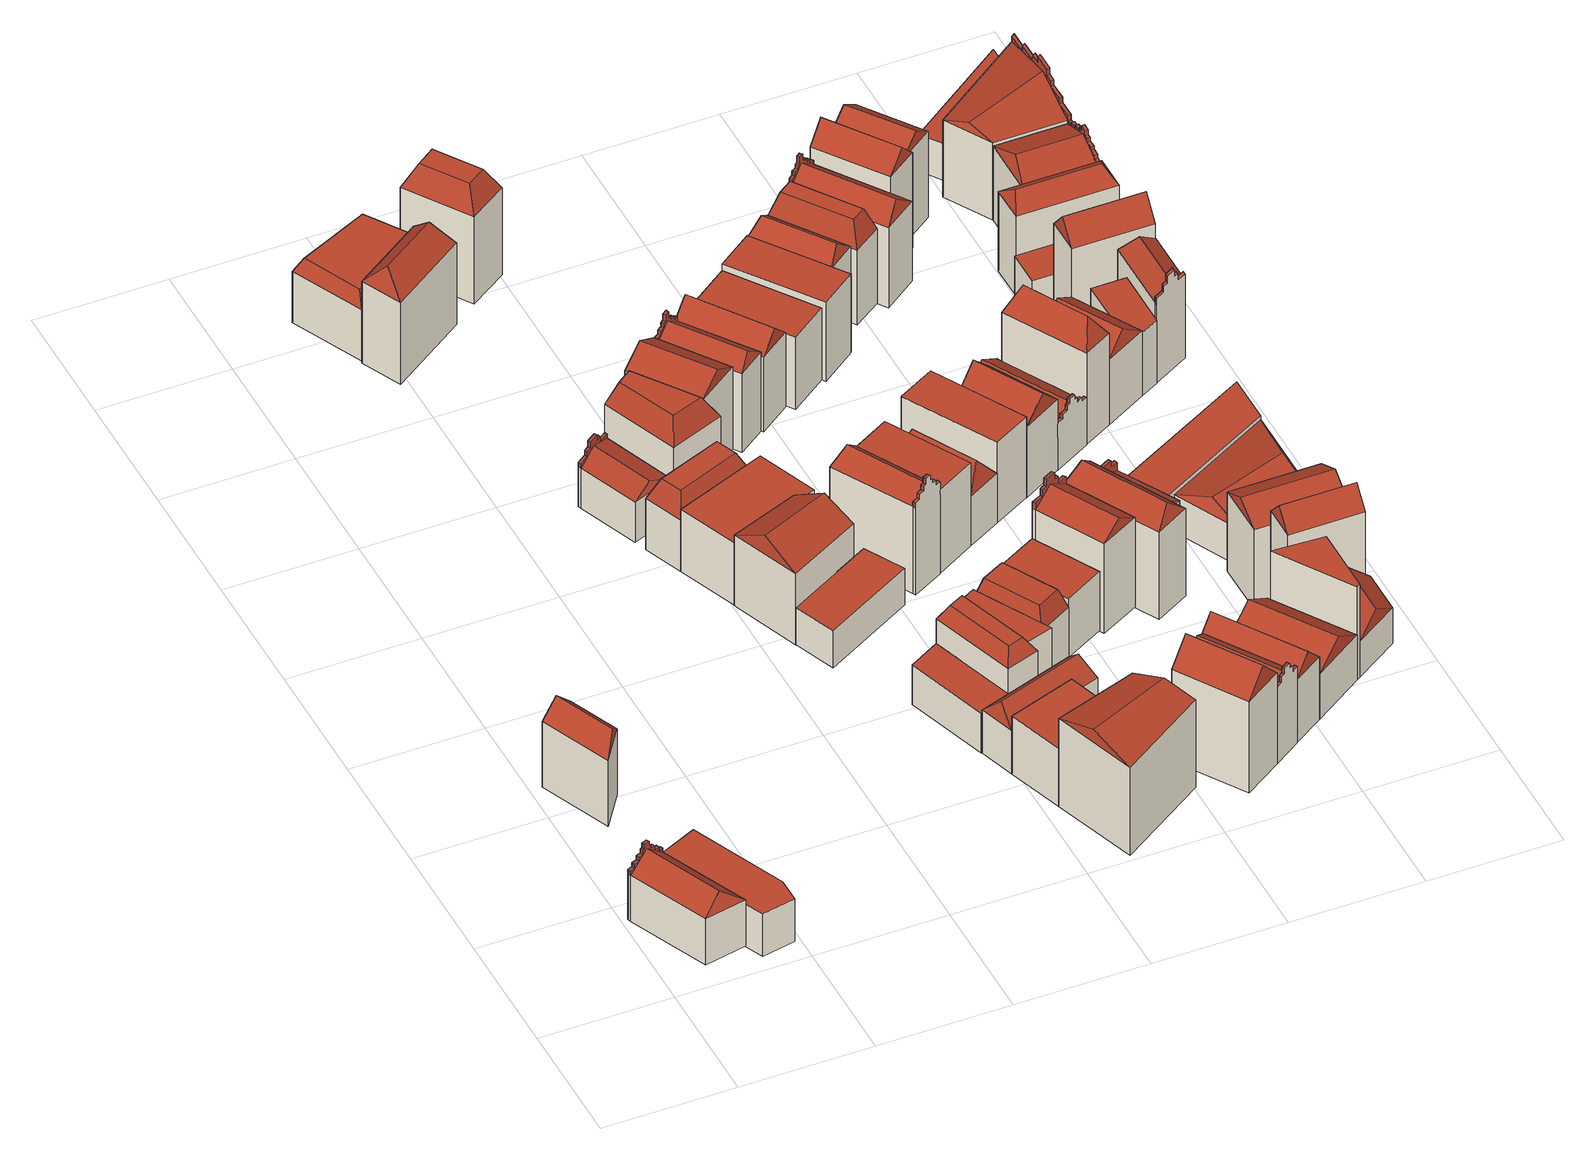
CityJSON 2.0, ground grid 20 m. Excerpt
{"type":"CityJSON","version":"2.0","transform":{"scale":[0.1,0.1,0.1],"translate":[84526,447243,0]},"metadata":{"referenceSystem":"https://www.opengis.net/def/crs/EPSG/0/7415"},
"CityObjects":{
"building1":{"type":"Building","geometry":[{"type":"Solid","lod":"2","boundaries":[[[[0,1,2,3]],[[2,1,4,5]],[[0,3,6,7]],[[3,2,5,6]],[[7,6,8,9]],[[6,5,8]],[[5,4,9,8]],[[9,4,10,11,12,13,14,15,16,17,18,19,20,21,22,23,24,25,26,27,7]],[[28,29,30,31,32,33,34,35,36,37,38,39,40,41,42,43,44,45,46,47,48,49]],[[15,14,42,41]],[[1,0,49,48]],[[23,22,34,33]],[[4,1,48,47]],[[16,15,41,40]],[[24,23,33,32]],[[17,16,40,39]],[[10,4,47,46]],[[25,24,32,31]],[[18,17,39,38]],[[11,10,46,45]],[[26,25,31,30]],[[0,7,28,49]],[[19,18,38,37]],[[12,11,45,44]],[[27,26,30,29]],[[20,19,37,36]],[[13,12,44,43]],[[7,27,29,28]],[[21,20,36,35]],[[14,13,43,42]],[[22,21,35,34]]]],"semantics":{"surfaces":[{"type":"GroundSurface"},{"type":"WallSurface"},{"type":"RoofSurface"}],"values":[[0,1,1,1,2,2,2,2,1,2,0,2,1,2,2,2,2,2,2,2,2,1,2,2,2,2,2,2,2,2,2]]}}]},
"building2":{"type":"Building","geometry":[{"type":"Solid","lod":"2","boundaries":[[[[50,51,52,53,54]],[[55,56,57,58,59]],[[53,52,58,57]],[[50,54,56,55]],[[52,51,59,58]],[[54,53,57,56]],[[51,50,55,59]]]],"semantics":{"surfaces":[{"type":"GroundSurface"},{"type":"RoofSurface"},{"type":"WallSurface"}],"values":[[0,1,2,2,2,2,2]]}}]},
"building3":{"type":"Building","geometry":[{"type":"Solid","lod":"2","boundaries":[[[[60,61,62,63]],[[62,61,64,65]],[[60,63,66,67]],[[63,62,65,66]],[[61,60,67,64]],[[67,66,68]],[[66,65,69,68]],[[65,64,69]],[[64,67,68,69]]]],"semantics":{"surfaces":[{"type":"GroundSurface"},{"type":"WallSurface"},{"type":"RoofSurface"}],"values":[[0,1,1,1,1,2,2,2,2]]}}]},
"building4":{"type":"Building","geometry":[{"type":"Solid","lod":"2","boundaries":[[[[70,71,72,73]],[[72,71,74,75]],[[70,73,76,77]],[[71,70,77,74]],[[77,76,78,79]],[[75,74,79,78]],[[74,77,79]],[[78,76,80,81,82,83,84,85,86,87,88,89,75]],[[90,91,92,93,94,95,96,97,98,99,100,101,102,103]],[[85,84,96,95]],[[86,85,95,94]],[[72,75,90,103]],[[87,86,94,93]],[[73,72,103,102]],[[80,76,101,100]],[[76,73,102,101]],[[88,87,93,92]],[[81,80,100,99]],[[89,88,92,91]],[[82,81,99,98]],[[75,89,91,90]],[[83,82,98,97]],[[84,83,97,96]]]],"semantics":{"surfaces":[{"type":"GroundSurface"},{"type":"WallSurface"},{"type":"RoofSurface"}],"values":[[0,1,1,1,2,2,2,2,1,2,2,1,2,0,2,1,2,2,2,2,2,2,2]]}}]},
"building5":{"type":"Building","geometry":[{"type":"Solid","lod":"2","boundaries":[[[[104,105,106,107]],[[106,105,108,109]],[[104,107,110,111]],[[107,106,109,110]],[[105,104,111,108]],[[108,111,112,113]],[[111,110,114,112]],[[110,109,115,114]],[[109,108,113,115]],[[112,114,115,113]]]],"semantics":{"surfaces":[{"type":"GroundSurface"},{"type":"WallSurface"},{"type":"RoofSurface"}],"values":[[0,1,1,1,1,2,2,2,2,2]]}}]},
"building6":{"type":"Building","geometry":[{"type":"Solid","lod":"2","boundaries":[[[[116,117,118,119]],[[118,117,120,121]],[[116,119,122,123]],[[119,118,121,122]],[[117,116,123,120]],[[123,122,124,125]],[[122,121,124]],[[121,120,125,124]],[[120,123,125]]]],"semantics":{"surfaces":[{"type":"GroundSurface"},{"type":"WallSurface"},{"type":"RoofSurface"}],"values":[[0,1,1,1,1,2,2,2,2]]}}]},
"building7":{"type":"Building","geometry":[{"type":"Solid","lod":"2","boundaries":[[[[126,127,128,129]],[[128,127,130,131]],[[126,129,132,133]],[[129,128,131,132]],[[127,126,133,130]],[[130,133,134,135]],[[133,132,136,134]],[[132,131,137,136]],[[131,130,135,137]],[[134,136,137,135]]]],"semantics":{"surfaces":[{"type":"GroundSurface"},{"type":"WallSurface"},{"type":"RoofSurface"}],"values":[[0,1,1,1,1,2,2,2,2,2]]}}]},
"building8":{"type":"Building","geometry":[{"type":"Solid","lod":"2","boundaries":[[[[138,139,140,141]],[[140,139,142,143]],[[138,141,144,145]],[[141,140,143,144]],[[139,138,145,142]],[[145,144,146,147]],[[144,143,146]],[[143,142,147,146]],[[142,145,147]]]],"semantics":{"surfaces":[{"type":"GroundSurface"},{"type":"WallSurface"},{"type":"RoofSurface"}],"values":[[0,1,1,1,1,2,2,2,2]]}}]},
"building9":{"type":"Building","geometry":[{"type":"Solid","lod":"2","boundaries":[[[[148,149,150,128]],[[151,152,153,154]],[[150,149,154,153]],[[148,128,152,151]],[[128,150,153,152]],[[149,148,151,154]]]],"semantics":{"surfaces":[{"type":"GroundSurface"},{"type":"RoofSurface"},{"type":"WallSurface"}],"values":[[0,1,2,2,2,2]]}}]},
"building10":{"type":"Building","geometry":[{"type":"Solid","lod":"2","boundaries":[[[[155,156,157,158]],[[159,160,161,162]],[[157,156,162,161]],[[155,158,160,159]],[[158,157,161,160]],[[156,155,159,162]]]],"semantics":{"surfaces":[{"type":"GroundSurface"},{"type":"RoofSurface"},{"type":"WallSurface"}],"values":[[0,1,2,2,2,2]]}}]},
"building11":{"type":"Building","geometry":[{"type":"Solid","lod":"2","boundaries":[[[[163,164,165,166]],[[167,168,169,170]],[[165,164,170,169]],[[163,166,168,167]],[[166,165,169,168]],[[164,163,167,170]]]],"semantics":{"surfaces":[{"type":"GroundSurface"},{"type":"RoofSurface"},{"type":"WallSurface"}],"values":[[0,1,2,2,2,2]]}}]},
"building12":{"type":"Building","geometry":[{"type":"Solid","lod":"2","boundaries":[[[[171,172,173,174]],[[173,172,175,176]],[[171,174,177,178]],[[174,173,176,177]],[[172,171,178,175]],[[175,178,179,180]],[[178,177,181,179]],[[177,176,182,181]],[[176,175,180,182]],[[179,181,182,180]]]],"semantics":{"surfaces":[{"type":"GroundSurface"},{"type":"WallSurface"},{"type":"RoofSurface"}],"values":[[0,1,1,1,1,2,2,2,2,2]]}}]},
"building13":{"type":"Building","geometry":[{"type":"Solid","lod":"2","boundaries":[[[[183,184,185,186]],[[187,188,189,190]],[[185,184,190,189]],[[183,186,188,187]],[[186,185,189,188]],[[184,183,187,190]]]],"semantics":{"surfaces":[{"type":"GroundSurface"},{"type":"RoofSurface"},{"type":"WallSurface"}],"values":[[0,1,2,2,2,2]]}}]},
"building14":{"type":"Building","geometry":[{"type":"Solid","lod":"2","boundaries":[[[[191,192,193,194]],[[193,192,195,196]],[[191,194,197,198]],[[194,193,196,197]],[[192,191,198,195]],[[195,198,199,200]],[[198,197,201,199]],[[197,196,202,201]],[[196,195,200,202]],[[199,201,202,200]]]],"semantics":{"surfaces":[{"type":"GroundSurface"},{"type":"WallSurface"},{"type":"RoofSurface"}],"values":[[0,1,1,1,1,2,2,2,2,2]]}}]},
"building15":{"type":"Building","geometry":[{"type":"Solid","lod":"2","boundaries":[[[[203,185,204,205]],[[204,185,206,207]],[[203,205,208,209]],[[205,204,207,208]],[[185,203,209,206]],[[209,208,210,211]],[[208,207,210]],[[207,206,211,210]],[[206,209,211]]]],"semantics":{"surfaces":[{"type":"GroundSurface"},{"type":"WallSurface"},{"type":"RoofSurface"}],"values":[[0,1,1,1,1,2,2,2,2]]}}]},
"building16":{"type":"Building","geometry":[{"type":"Solid","lod":"2","boundaries":[[[[212,213,186,214]],[[186,213,215,216]],[[212,214,217,218]],[[214,186,216,217]],[[213,212,218,215]],[[218,217,219,220]],[[217,216,219]],[[216,215,220,219]],[[215,218,220]]]],"semantics":{"surfaces":[{"type":"GroundSurface"},{"type":"WallSurface"},{"type":"RoofSurface"}],"values":[[0,1,1,1,1,2,2,2,2]]}}]},
"building17":{"type":"Building","geometry":[{"type":"Solid","lod":"2","boundaries":[[[[221,222,223,224]],[[223,222,225,226]],[[221,224,227,228]],[[224,223,226,227]],[[222,221,228,225]],[[228,227,229,230]],[[227,226,229]],[[226,225,230,229]],[[225,228,230]]]],"semantics":{"surfaces":[{"type":"GroundSurface"},{"type":"WallSurface"},{"type":"RoofSurface"}],"values":[[0,1,1,1,1,2,2,2,2]]}}]},
"building18":{"type":"Building","geometry":[{"type":"Solid","lod":"2","boundaries":[[[[231,232,233,234]],[[233,232,235,236]],[[231,234,237,238]],[[234,233,236,237]],[[232,231,238,235]],[[235,238,239,240]],[[238,237,241,239]],[[237,236,242,241]],[[236,235,240,242]],[[239,241,242,240]]]],"semantics":{"surfaces":[{"type":"GroundSurface"},{"type":"WallSurface"},{"type":"RoofSurface"}],"values":[[0,1,1,1,1,2,2,2,2,2]]}}]},
"building19":{"type":"Building","geometry":[{"type":"Solid","lod":"2","boundaries":[[[[243,244,245,246]],[[247,248,249,250]],[[245,244,250,249]],[[243,246,248,247]],[[246,245,249,248]],[[244,243,247,250]]]],"semantics":{"surfaces":[{"type":"GroundSurface"},{"type":"RoofSurface"},{"type":"WallSurface"}],"values":[[0,1,2,2,2,2]]}}]},
"building20":{"type":"Building","geometry":[{"type":"Solid","lod":"2","boundaries":[[[[251,252,253,254]],[[253,252,255,256]],[[251,254,257,258]],[[252,251,258,255]],[[258,257,259,260]],[[256,255,260,259]],[[255,258,260]],[[259,257,261,262,263,264,265,266,267,268,269,270,271,272,273,274,256]],[[275,276,277,278,279,280,281,282,283,284,285,286,287,288,289,290,291,292]],[[266,265,285,284]],[[274,273,277,276]],[[267,266,284,283]],[[256,274,276,275]],[[253,256,275,292]],[[268,267,283,282]],[[254,253,292,291]],[[261,257,290,289]],[[257,254,291,290]],[[269,268,282,281]],[[262,261,289,288]],[[270,269,281,280]],[[263,262,288,287]],[[271,270,280,279]],[[264,263,287,286]],[[272,271,279,278]],[[265,264,286,285]],[[273,272,278,277]]]],"semantics":{"surfaces":[{"type":"GroundSurface"},{"type":"WallSurface"},{"type":"RoofSurface"}],"values":[[0,1,1,1,2,2,2,2,1,2,2,2,2,1,2,0,2,1,2,2,2,2,2,2,2,2,2]]}}]},
"building21":{"type":"Building","geometry":[{"type":"Solid","lod":"2","boundaries":[[[[293,294,295,296]],[[295,294,297,298]],[[293,296,299,300]],[[294,293,300,297]],[[300,299,301,302]],[[298,297,302,301]],[[297,300,302]],[[301,299,303,304,305,306,307,308,309,310,311,312,313,314,315,316,298]],[[317,227,318,319,320,321,322,323,324,325,326,327,328,329,330,331,332,224]],[[308,307,326,325]],[[316,315,318,227]],[[309,308,325,324]],[[298,316,227,317]],[[295,298,317,224]],[[310,309,324,323]],[[296,295,224,332]],[[303,299,331,330]],[[299,296,332,331]],[[311,310,323,322]],[[304,303,330,329]],[[312,311,322,321]],[[305,304,329,328]],[[313,312,321,320]],[[306,305,328,327]],[[314,313,320,319]],[[307,306,327,326]],[[315,314,319,318]]]],"semantics":{"surfaces":[{"type":"GroundSurface"},{"type":"WallSurface"},{"type":"RoofSurface"}],"values":[[0,1,1,1,2,2,2,2,1,2,2,2,2,1,2,0,2,1,2,2,2,2,2,2,2,2,2]]}}]},
"building22":{"type":"Building","geometry":[{"type":"Solid","lod":"2","boundaries":[[[[333,334,335,336]],[[335,334,337,338]],[[333,336,339,340]],[[336,335,338,339]],[[334,333,340,337]],[[337,340,341,342]],[[340,339,343,341]],[[339,338,344,343]],[[338,337,342,344]],[[341,343,344,342]]]],"semantics":{"surfaces":[{"type":"GroundSurface"},{"type":"WallSurface"},{"type":"RoofSurface"}],"values":[[0,1,1,1,1,2,2,2,2,2]]}}]},
"building23":{"type":"Building","geometry":[{"type":"Solid","lod":"2","boundaries":[[[[345,346,347,348]],[[349,350,351,352]],[[347,346,352,351]],[[345,348,350,349]],[[348,347,351,350]],[[346,345,349,352]]]],"semantics":{"surfaces":[{"type":"GroundSurface"},{"type":"RoofSurface"},{"type":"WallSurface"}],"values":[[0,1,2,2,2,2]]}}]},
"building24":{"type":"Building","geometry":[{"type":"Solid","lod":"2","boundaries":[[[[353,354,332,355]],[[332,354,356,357]],[[353,355,358,359]],[[355,332,357,358]],[[354,353,359,356]],[[359,358,360,361]],[[358,357,360]],[[357,356,361,360]],[[356,359,361]]]],"semantics":{"surfaces":[{"type":"GroundSurface"},{"type":"WallSurface"},{"type":"RoofSurface"}],"values":[[0,1,1,1,1,2,2,2,2]]}}]},
"building25":{"type":"Building","geometry":[{"type":"Solid","lod":"2","boundaries":[[[[362,363,364,365]],[[364,363,366,367]],[[362,365,368,369]],[[365,364,367,368]],[[363,362,369,366]],[[369,368,370,371]],[[368,367,370]],[[367,366,371,370]],[[366,369,371]]]],"semantics":{"surfaces":[{"type":"GroundSurface"},{"type":"WallSurface"},{"type":"RoofSurface"}],"values":[[0,1,1,1,1,2,2,2,2]]}}]},
"building26":{"type":"Building","geometry":[{"type":"Solid","lod":"2","boundaries":[[[[372,373,374,375]],[[376,377,378,379]],[[374,373,379,378]],[[372,375,377,376]],[[375,374,378,377]],[[373,372,376,379]]]],"semantics":{"surfaces":[{"type":"GroundSurface"},{"type":"RoofSurface"},{"type":"WallSurface"}],"values":[[0,1,2,2,2,2]]}}]},
"building27":{"type":"Building","geometry":[{"type":"Solid","lod":"2","boundaries":[[[[380,381,382,347]],[[382,381,383,384]],[[380,347,385,386]],[[347,382,384,385]],[[381,380,386,383]],[[386,385,387,388]],[[385,384,387]],[[384,383,388,387]],[[383,386,388]]]],"semantics":{"surfaces":[{"type":"GroundSurface"},{"type":"WallSurface"},{"type":"RoofSurface"}],"values":[[0,1,1,1,1,2,2,2,2]]}}]},
"building28":{"type":"Building","geometry":[{"type":"Solid","lod":"2","boundaries":[[[[389,390,391,392]],[[391,390,393,394]],[[389,392,395,396]],[[390,389,396,393]],[[396,395,397,398]],[[394,393,398,397]],[[393,396,398]],[[397,395,399,400,401,402,403,404,405,406,407,408,394]],[[409,410,411,412,413,414,415,416,417,418,419,420,364,421]],[[404,403,415,414]],[[405,404,414,413]],[[391,394,409,421]],[[406,405,413,412]],[[392,391,421,364]],[[399,395,420,419]],[[395,392,364,420]],[[407,406,412,411]],[[400,399,419,418]],[[408,407,411,410]],[[401,400,418,417]],[[394,408,410,409]],[[402,401,417,416]],[[403,402,416,415]]]],"semantics":{"surfaces":[{"type":"GroundSurface"},{"type":"WallSurface"},{"type":"RoofSurface"}],"values":[[0,1,1,1,2,2,2,2,1,2,2,1,2,0,2,1,2,2,2,2,2,2,2]]}}]},
"building29":{"type":"Building","geometry":[{"type":"Solid","lod":"2","boundaries":[[[[422,423,424,425]],[[426,427,428,429]],[[424,423,429,428]],[[422,425,427,426]],[[425,424,428,427]],[[423,422,426,429]]]],"semantics":{"surfaces":[{"type":"GroundSurface"},{"type":"RoofSurface"},{"type":"WallSurface"}],"values":[[0,1,2,2,2,2]]}}]},
"building30":{"type":"Building","geometry":[{"type":"Solid","lod":"2","boundaries":[[[[430,431,432,433]],[[432,431,434,435]],[[430,433,436,437]],[[431,430,437,434]],[[437,436,438,439]],[[435,434,439,438]],[[434,437,439]],[[438,436,440,441,442,443,444,445,446,447,448,449,435]],[[450,451,452,453,454,455,456,457,458,459,460,461,462,463]],[[445,444,456,455]],[[446,445,455,454]],[[432,435,450,463]],[[447,446,454,453]],[[433,432,463,462]],[[440,436,461,460]],[[436,433,462,461]],[[448,447,453,452]],[[441,440,460,459]],[[449,448,452,451]],[[442,441,459,458]],[[435,449,451,450]],[[443,442,458,457]],[[444,443,457,456]]]],"semantics":{"surfaces":[{"type":"GroundSurface"},{"type":"WallSurface"},{"type":"RoofSurface"}],"values":[[0,1,1,1,2,2,2,2,1,2,2,1,2,0,2,1,2,2,2,2,2,2,2]]}}]},
"building31":{"type":"Building","geometry":[{"type":"Solid","lod":"2","boundaries":[[[[464,465,466,467]],[[466,465,468,469]],[[464,467,470,471]],[[467,466,469,470]],[[465,464,471,468]],[[471,470,472,473]],[[470,469,472]],[[469,468,473,472]],[[468,471,473]]]],"semantics":{"surfaces":[{"type":"GroundSurface"},{"type":"WallSurface"},{"type":"RoofSurface"}],"values":[[0,1,1,1,1,2,2,2,2]]}}]},
"building32":{"type":"Building","geometry":[{"type":"Solid","lod":"2","boundaries":[[[[474,475,476,382]],[[477,478,479,480]],[[476,475,480,479]],[[474,382,478,477]],[[382,476,479,478]],[[475,474,477,480]]]],"semantics":{"surfaces":[{"type":"GroundSurface"},{"type":"RoofSurface"},{"type":"WallSurface"}],"values":[[0,1,2,2,2,2]]}}]},
"building33":{"type":"Building","geometry":[{"type":"Solid","lod":"2","boundaries":[[[[481,482,425,483]],[[484,485,486,487]],[[425,482,487,486]],[[481,483,485,484]],[[483,425,486,485]],[[482,481,484,487]]]],"semantics":{"surfaces":[{"type":"GroundSurface"},{"type":"RoofSurface"},{"type":"WallSurface"}],"values":[[0,1,2,2,2,2]]}}]},
"building34":{"type":"Building","geometry":[{"type":"Solid","lod":"2","boundaries":[[[[488,489,490,491]],[[490,489,492,493]],[[488,491,494,495]],[[491,490,493,494]],[[489,488,495,492]],[[495,494,496,497]],[[494,493,496]],[[493,492,497,496]],[[492,495,497]]]],"semantics":{"surfaces":[{"type":"GroundSurface"},{"type":"WallSurface"},{"type":"RoofSurface"}],"values":[[0,1,1,1,1,2,2,2,2]]}}]},
"building35":{"type":"Building","geometry":[{"type":"Solid","lod":"2","boundaries":[[[[498,499,500,501]],[[500,499,502,503]],[[498,501,504,505]],[[501,500,503,504]],[[499,498,505,502]],[[505,504,506,507]],[[504,503,506]],[[503,502,507,506]],[[502,505,507]]]],"semantics":{"surfaces":[{"type":"GroundSurface"},{"type":"WallSurface"},{"type":"RoofSurface"}],"values":[[0,1,1,1,1,2,2,2,2]]}}]},
"building36":{"type":"Building","geometry":[{"type":"Solid","lod":"2","boundaries":[[[[508,509,510,466]],[[510,509,511,512]],[[508,466,513,514]],[[466,510,512,513]],[[509,508,514,511]],[[514,513,515,516]],[[513,512,515]],[[512,511,516,515]],[[511,514,516]]]],"semantics":{"surfaces":[{"type":"GroundSurface"},{"type":"WallSurface"},{"type":"RoofSurface"}],"values":[[0,1,1,1,1,2,2,2,2]]}}]},
"building37":{"type":"Building","geometry":[{"type":"Solid","lod":"2","boundaries":[[[[517,518,519,520]],[[519,518,521,522]],[[517,520,523,524]],[[520,519,522,523]],[[518,517,524,521]],[[524,523,525,526]],[[523,522,525]],[[522,521,526,525]],[[521,524,526]]]],"semantics":{"surfaces":[{"type":"GroundSurface"},{"type":"WallSurface"},{"type":"RoofSurface"}],"values":[[0,1,1,1,1,2,2,2,2]]}}]},
"building38":{"type":"Building","geometry":[{"type":"Solid","lod":"2","boundaries":[[[[527,528,529,530]],[[529,528,531,532]],[[527,530,533,534]],[[528,527,534,531]],[[534,533,535,536]],[[532,531,536,535]],[[531,534,536]],[[535,533,537,538,539,540,541,542,532]],[[543,544,545,546,547,548,549,550,551,552]],[[538,537,549,548]],[[542,541,545,544]],[[530,529,552,551]],[[539,538,548,547]],[[529,532,543,552]],[[532,542,544,543]],[[540,539,547,546]],[[533,530,551,550]],[[537,533,550,549]],[[541,540,546,545]]]],"semantics":{"surfaces":[{"type":"GroundSurface"},{"type":"WallSurface"},{"type":"RoofSurface"}],"values":[[0,1,1,1,2,2,2,2,1,2,2,0,2,1,2,2,1,2,2]]}}]},
"building39":{"type":"Building","geometry":[{"type":"Solid","lod":"2","boundaries":[[[[553,554,555,556]],[[555,554,557,558]],[[553,556,559,560]],[[556,555,558,559]],[[554,553,560,557]],[[557,560,561,562]],[[560,559,563,561]],[[559,558,564,563]],[[558,557,562,564]],[[561,563,564,562]]]],"semantics":{"surfaces":[{"type":"GroundSurface"},{"type":"WallSurface"},{"type":"RoofSurface"}],"values":[[0,1,1,1,1,2,2,2,2,2]]}}]},
"building40":{"type":"Building","geometry":[{"type":"Solid","lod":"2","boundaries":[[[[565,510,566,567]],[[568,569,570,571]],[[566,510,571,570]],[[565,567,569,568]],[[567,566,570,569]],[[510,565,568,571]]]],"semantics":{"surfaces":[{"type":"GroundSurface"},{"type":"RoofSurface"},{"type":"WallSurface"}],"values":[[0,1,2,2,2,2]]}}]},
"building41":{"type":"Building","geometry":[{"type":"Solid","lod":"2","boundaries":[[[[572,573,574,575]],[[574,573,576,577]],[[572,575,578,579]],[[573,572,579,576]],[[579,578,580,581]],[[577,576,581,580]],[[576,579,581]],[[580,578,582,583,584,585,586,587,588,589,590,591,592,593,594,595,577]],[[596,597,598,599,600,601,602,603,604,605,606,607,608,609,610,611,612,613]],[[587,586,606,605]],[[595,594,598,597]],[[588,587,605,604]],[[577,595,597,596]],[[574,577,596,613]],[[589,588,604,603]],[[575,574,613,612]],[[582,578,611,610]],[[578,575,612,611]],[[590,589,603,602]],[[583,582,610,609]],[[591,590,602,601]],[[584,583,609,608]],[[592,591,601,600]],[[585,584,608,607]],[[593,592,600,599]],[[586,585,607,606]],[[594,593,599,598]]]],"semantics":{"surfaces":[{"type":"GroundSurface"},{"type":"WallSurface"},{"type":"RoofSurface"}],"values":[[0,1,1,1,2,2,2,2,1,2,2,2,2,1,2,0,2,1,2,2,2,2,2,2,2,2,2]]}}]},
"building42":{"type":"Building","geometry":[{"type":"Solid","lod":"2","boundaries":[[[[614,615,616,617]],[[616,615,618,619]],[[614,617,620,621]],[[615,614,621,618]],[[621,620,622,623]],[[619,618,623,622]],[[618,621,623]],[[622,620,624,625,626,627,628,629,630,631,632,633,634,635,636,637,638,639,640,641,619]],[[642,643,644,645,646,647,648,649,650,651,652,653,654,655,656,657,658,659,660,661,662,556]],[[629,628,656,655]],[[637,636,648,647]],[[630,629,655,654]],[[638,637,647,646]],[[616,619,642,556]],[[631,630,654,653]],[[617,616,556,662]],[[624,620,661,660]],[[639,638,646,645]],[[620,617,662,661]],[[632,631,653,652]],[[625,624,660,659]],[[640,639,645,644]],[[633,632,652,651]],[[626,625,659,658]],[[641,640,644,643]],[[634,633,651,650]],[[627,626,658,657]],[[619,641,643,642]],[[635,634,650,649]],[[628,627,657,656]],[[636,635,649,648]]]],"semantics":{"surfaces":[{"type":"GroundSurface"},{"type":"WallSurface"},{"type":"RoofSurface"}],"values":[[0,1,1,1,2,2,2,2,1,2,2,2,2,1,2,0,2,2,1,2,2,2,2,2,2,2,2,2,2,2,2]]}}]},
"building43":{"type":"Building","geometry":[{"type":"Solid","lod":"2","boundaries":[[[[565,663,664,665]],[[664,663,666,667]],[[565,665,668,669]],[[665,664,667,668]],[[663,565,669,666]],[[669,668,670]],[[668,667,671,670]],[[667,666,671]],[[666,669,670,671]]]],"semantics":{"surfaces":[{"type":"GroundSurface"},{"type":"WallSurface"},{"type":"RoofSurface"}],"values":[[0,1,1,1,1,2,2,2,2]]}}]},
"building44":{"type":"Building","geometry":[{"type":"Solid","lod":"2","boundaries":[[[[672,673,674,675]],[[674,673,676,677]],[[672,675,678,679]],[[675,674,677,678]],[[673,672,679,676]],[[679,678,680,681]],[[678,677,680]],[[677,676,681,680]],[[676,679,681]]]],"semantics":{"surfaces":[{"type":"GroundSurface"},{"type":"WallSurface"},{"type":"RoofSurface"}],"values":[[0,1,1,1,1,2,2,2,2]]}}]},
"building45":{"type":"Building","geometry":[{"type":"Solid","lod":"2","boundaries":[[[[682,683,684,685]],[[684,683,686,687]],[[682,685,688,689]],[[685,684,687,688]],[[683,682,689,686]],[[689,688,690,691]],[[688,687,690]],[[687,686,691,690]],[[686,689,691]]]],"semantics":{"surfaces":[{"type":"GroundSurface"},{"type":"WallSurface"},{"type":"RoofSurface"}],"values":[[0,1,1,1,1,2,2,2,2]]}}]},
"building46":{"type":"Building","geometry":[{"type":"Solid","lod":"2","boundaries":[[[[692,693,694,695]],[[694,693,696,697]],[[692,695,698,699]],[[695,694,697,698]],[[693,692,699,696]],[[699,698,700,701]],[[698,697,700]],[[697,696,701,700]],[[696,699,701]]]],"semantics":{"surfaces":[{"type":"GroundSurface"},{"type":"WallSurface"},{"type":"RoofSurface"}],"values":[[0,1,1,1,1,2,2,2,2]]}}]},
"building47":{"type":"Building","geometry":[{"type":"Solid","lod":"2","boundaries":[[[[702,703,704,705]],[[704,703,706,707]],[[702,705,708,709]],[[705,704,707,708]],[[703,702,709,706]],[[709,708,710,711]],[[708,707,710]],[[707,706,711,710]],[[706,709,711]]]],"semantics":{"surfaces":[{"type":"GroundSurface"},{"type":"WallSurface"},{"type":"RoofSurface"}],"values":[[0,1,1,1,1,2,2,2,2]]}}]},
"building48":{"type":"Building","geometry":[{"type":"Solid","lod":"2","boundaries":[[[[712,713,714,715]],[[716,717,718,719]],[[714,713,719,718]],[[712,715,717,716]],[[715,714,718,717]],[[713,712,716,719]]]],"semantics":{"surfaces":[{"type":"GroundSurface"},{"type":"RoofSurface"},{"type":"WallSurface"}],"values":[[0,1,2,2,2,2]]}}]},
"building49":{"type":"Building","geometry":[{"type":"Solid","lod":"2","boundaries":[[[[715,694,720,721]],[[720,694,722,723]],[[715,721,724,725]],[[721,720,723,724]],[[694,715,725,722]],[[725,724,726,727]],[[724,723,726]],[[723,722,727,726]],[[722,725,727]]]],"semantics":{"surfaces":[{"type":"GroundSurface"},{"type":"WallSurface"},{"type":"RoofSurface"}],"values":[[0,1,1,1,1,2,2,2,2]]}}]},
"building50":{"type":"Building","geometry":[{"type":"Solid","lod":"2","boundaries":[[[[728,729,730,674]],[[730,729,731,732]],[[728,674,733,734]],[[674,730,732,733]],[[729,728,734,731]],[[734,733,735,736]],[[733,732,735]],[[732,731,736,735]],[[731,734,736]]]],"semantics":{"surfaces":[{"type":"GroundSurface"},{"type":"WallSurface"},{"type":"RoofSurface"}],"values":[[0,1,1,1,1,2,2,2,2]]}}]},
"building51":{"type":"Building","geometry":[{"type":"Solid","lod":"2","boundaries":[[[[737,738,739,740]],[[739,738,741,742]],[[737,740,743,744]],[[740,739,742,743]],[[738,737,744,741]],[[744,743,745,746]],[[743,742,745]],[[742,741,746,745]],[[741,744,746]]]],"semantics":{"surfaces":[{"type":"GroundSurface"},{"type":"WallSurface"},{"type":"RoofSurface"}],"values":[[0,1,1,1,1,2,2,2,2]]}}]},
"building52":{"type":"Building","geometry":[{"type":"Solid","lod":"2","boundaries":[[[[747,748,749,730,750]],[[751,752,753,754,755]],[[730,749,754,753]],[[747,750,752,751]],[[749,748,755,754]],[[750,730,753,752]],[[748,747,751,755]]]],"semantics":{"surfaces":[{"type":"GroundSurface"},{"type":"RoofSurface"},{"type":"WallSurface"}],"values":[[0,1,2,2,2,2,2]]}}]},
"building53":{"type":"Building","geometry":[{"type":"Solid","lod":"2","boundaries":[[[[756,757,758,759]],[[758,757,760,761]],[[756,759,762,763]],[[759,758,761,762]],[[757,756,763,760]],[[763,762,764,765]],[[762,761,764]],[[761,760,765,764]],[[760,763,765]]]],"semantics":{"surfaces":[{"type":"GroundSurface"},{"type":"WallSurface"},{"type":"RoofSurface"}],"values":[[0,1,1,1,1,2,2,2,2]]}}]},
"building54":{"type":"Building","geometry":[{"type":"Solid","lod":"2","boundaries":[[[[766,767,768,758]],[[769,770,771,772]],[[768,767,772,771]],[[766,758,770,769]],[[758,768,771,770]],[[767,766,769,772]]]],"semantics":{"surfaces":[{"type":"GroundSurface"},{"type":"RoofSurface"},{"type":"WallSurface"}],"values":[[0,1,2,2,2,2]]}}]},
"building55":{"type":"Building","geometry":[{"type":"Solid","lod":"2","boundaries":[[[[773,774,775,776]],[[775,774,777,778]],[[776,775,778,779]],[[774,773,780,777]],[[779,778,781,782]],[[778,777,781]],[[777,780,782,781]],[[782,780,783,784,785,786,787,788,789,790,791,792,779]],[[793,794,795,796,797,798,799,800,801,802,803,804,805,806]],[[788,787,799,798]],[[789,788,798,797]],[[773,776,806,805]],[[790,789,797,796]],[[783,780,804,803]],[[776,779,793,806]],[[791,790,796,795]],[[784,783,803,802]],[[780,773,805,804]],[[792,791,795,794]],[[785,784,802,801]],[[779,792,794,793]],[[786,785,801,800]],[[787,786,800,799]]]],"semantics":{"surfaces":[{"type":"GroundSurface"},{"type":"WallSurface"},{"type":"RoofSurface"}],"values":[[0,1,1,1,2,2,2,2,1,2,2,0,2,2,1,2,2,1,2,2,2,2,2]]}}]},
"building56":{"type":"Building","geometry":[{"type":"Solid","lod":"2","boundaries":[[[[807,808,809,768]],[[809,808,810,811]],[[807,768,812,813]],[[768,809,811,812]],[[808,807,813,810]],[[813,812,814,815]],[[812,811,814]],[[811,810,815,814]],[[810,813,815]]]],"semantics":{"surfaces":[{"type":"GroundSurface"},{"type":"WallSurface"},{"type":"RoofSurface"}],"values":[[0,1,1,1,1,2,2,2,2]]}}]},
"building57":{"type":"Building","geometry":[{"type":"Solid","lod":"2","boundaries":[[[[816,817,818,819]],[[818,817,820,821]],[[816,819,822,823]],[[817,816,823,820]],[[823,822,824,825]],[[821,820,825,824]],[[820,823,825]],[[824,822,826,827,828,829,830,831,832,833,834,835,836,837,838,839,840,841,842,843,821]],[[844,845,846,847,848,849,850,851,852,853,854,855,856,857,858,859,860,861,862,863,809,864]],[[831,830,858,857]],[[839,838,850,849]],[[832,831,857,856]],[[840,839,849,848]],[[818,821,844,864]],[[833,832,856,855]],[[819,818,864,809]],[[826,822,863,862]],[[841,840,848,847]],[[822,819,809,863]],[[834,833,855,854]],[[827,826,862,861]],[[842,841,847,846]],[[835,834,854,853]],[[828,827,861,860]],[[843,842,846,845]],[[836,835,853,852]],[[829,828,860,859]],[[821,843,845,844]],[[837,836,852,851]],[[830,829,859,858]],[[838,837,851,850]]]],"semantics":{"surfaces":[{"type":"GroundSurface"},{"type":"WallSurface"},{"type":"RoofSurface"}],"values":[[0,1,1,1,2,2,2,2,1,2,2,2,2,1,2,0,2,2,1,2,2,2,2,2,2,2,2,2,2,2,2]]}}]},
"building58":{"type":"Building","geometry":[{"type":"Solid","lod":"2","boundaries":[[[[865,818,866,867]],[[866,818,843,868]],[[865,867,869,870]],[[867,866,868,869]],[[870,869,871,872]],[[869,868,871]],[[868,843,872,871]],[[872,843,873,874,875,876,877,878,879,880,881,882,883,884,885,886,870]],[[887,888,889,890,891,892,893,894,895,896,897,898,899,900,901,845,864,902]],[[878,877,897,896]],[[818,865,902,864]],[[886,885,889,888]],[[843,818,864,845]],[[879,878,896,895]],[[870,886,888,887]],[[880,879,895,894]],[[873,843,845,901]],[[881,880,894,893]],[[874,873,901,900]],[[865,870,887,902]],[[882,881,893,892]],[[875,874,900,899]],[[883,882,892,891]],[[876,875,899,898]],[[884,883,891,890]],[[877,876,898,897]],[[885,884,890,889]]]],"semantics":{"surfaces":[{"type":"GroundSurface"},{"type":"WallSurface"},{"type":"RoofSurface"}],"values":[[0,1,1,1,2,2,2,2,1,2,0,2,1,2,2,2,2,2,2,1,2,2,2,2,2,2,2]]}}]},
"building59":{"type":"Building","geometry":[{"type":"Solid","lod":"2","boundaries":[[[[903,904,905,902]],[[906,907,908,909]],[[905,904,909,908]],[[903,902,907,906]],[[902,905,908,907]],[[904,903,906,909]]]],"semantics":{"surfaces":[{"type":"GroundSurface"},{"type":"RoofSurface"},{"type":"WallSurface"}],"values":[[0,1,2,2,2,2]]}}]}
},
"vertices":[
[10,160,6],[68,185,6],[127,51,6],[63,38,6],[68,185,86],[127,51,86],[63,38,86],[10,160,86],[90,55,112],[39,173,112],[68,185,93],[61,182,93],[61,182,100],[53,179,100],[53,179,107],[46,176,107],[46,176,114],[43,174,114],[43,174,122],[35,171,122],[35,171,114],[32,169,114],[32,169,107],[25,166,107],[25,166,100],[17,163,100],[17,163,93],[10,160,93],[8,165,86],[8,165,93],[15,168,93],[15,168,100],[23,171,100],[23,171,107],[30,174,107],[30,174,114],[33,176,114],[33,176,122],[41,179,122],[41,179,114],[44,180,114],[44,180,107],[51,184,107],[51,184,100],[59,187,100],[59,187,93],[66,190,93],[66,190,86],[66,190,6],[8,165,6],
[66,190,5],[127,217,5],[190,72,5],[190,34,5],[139,24,5],[66,190,79],[139,24,79],[190,34,79],[190,72,79],[127,217,79],
[64,349,4],[18,458,4],[69,480,4],[102,403,4],[18,458,118],[69,480,118],[102,403,118],[64,349,118],[83,376,146],[43,469,146],
[399,881,4],[336,857,4],[300,949,4],[357,990,4],[336,857,74],[300,949,74],[357,990,74],[399,881,74],[328,970,87],[365,874,87],[357,990,81],[342,980,81],[342,980,89],[335,975,89],[335,975,99],[321,965,99],[321,965,89],[314,960,89],[314,960,81],[300,949,81],[298,954,74],[298,954,81],[312,964,81],[312,964,89],[319,970,89],[319,970,99],[333,980,99],[333,980,89],[341,985,89],[341,985,81],[355,995,81],[355,995,74],[355,995,4],[298,954,4],
[161,1340,5],[110,1449,5],[236,1507,5],[290,1426,5],[110,1449,94],[236,1507,94],[290,1426,94],[161,1340,94],[165,1356,116],[125,1444,116],[275,1429,116],[232,1493,116],
[189,1279,2],[161,1340,2],[270,1413,2],[307,1358,2],[161,1340,144],[270,1413,144],[307,1358,144],[189,1279,144],[275,1376,178],[188,1318,178],
[469,887,4],[492,828,4],[366,778,4],[343,838,4],[492,828,93],[366,778,93],[343,838,93],[469,887,93],[460,868,127],[473,836,127],[362,830,127],[375,798,127],
[443,581,3],[402,687,3],[508,728,3],[555,642,3],[402,687,126],[508,728,126],[555,642,126],[443,581,126],[532,685,154],[423,634,159],
[507,833,4],[543,741,4],[402,687,4],[507,833,112],[366,778,112],[402,687,112],[543,741,112],
[625,297,3],[574,280,3],[532,407,3],[579,433,3],[625,297,72],[579,433,72],[532,407,72],[574,280,72],
[468,517,4],[443,581,4],[574,652,4],[607,593,4],[468,517,68],[607,593,68],[574,652,68],[443,581,68],
[355,995,5],[399,1027,5],[484,908,5],[401,876,5],[399,1027,130],[484,908,130],[401,876,130],[355,995,130],[374,989,167],[395,1004,167],[410,897,167],[459,915,167],
[696,259,3],[724,174,3],[622,139,3],[593,224,3],[696,259,104],[593,224,104],[622,139,104],[724,174,104],
[674,318,4],[623,301,4],[579,433,4],[627,458,4],[623,301,115],[579,433,115],[627,458,115],[674,318,115],[656,327,138],[632,319,138],[619,438,138],[596,426,138],
[666,9,3],[749,182,3],[802,98,3],[622,139,156],[749,182,156],[802,98,156],[666,9,156],[775,139,172],[644,76,178],
[723,329,3],[741,274,3],[575,279,3],[741,274,78],[593,224,78],[575,279,78],[723,329,78],[591,254,107],[724,299,107],
[532,975,3],[468,930,3],[399,1027,3],[463,1072,3],[468,930,147],[399,1027,147],[463,1072,147],[532,975,147],[431,1049,172],[500,952,172],
[280,1478,5],[338,1517,5],[402,1421,5],[344,1383,5],[338,1517,157],[402,1421,157],[344,1383,157],[280,1478,157],[305,1473,194],[333,1492,194],[349,1408,194],[377,1426,194],
[627,458,3],[650,471,3],[712,357,3],[666,342,3],[627,458,111],[666,342,111],[712,357,111],[650,471,111],
[560,728,5],[608,754,5],[673,635,5],[626,609,5],[608,754,156],[673,635,156],[626,609,156],[560,728,156],[649,622,180],[588,734,180],[626,609,165],[634,613,165],[634,613,174],[641,617,174],[641,617,182],[645,620,182],[645,620,192],[653,624,192],[653,624,182],[657,626,182],[657,626,174],[665,630,174],[665,630,165],[673,635,165],[675,630,156],[675,630,165],[667,626,165],[667,626,174],[660,622,174],[660,622,182],[656,620,182],[656,620,192],[648,615,192],[648,615,182],[644,613,182],[644,613,174],[636,609,174],[636,609,165],[628,604,165],[628,604,156],[628,604,5],[675,630,5],
[582,994,3],[541,964,3],[466,1068,3],[508,1098,3],[541,964,140],[466,1068,140],[508,1098,140],[582,994,140],[487,1083,159],[558,983,159],[508,1098,147],[501,1093,147],[501,1093,154],[494,1088,154],[494,1088,161],[490,1085,161],[490,1085,172],[484,1081,172],[484,1081,161],[480,1078,161],[480,1078,154],[473,1073,154],[473,1073,147],[466,1068,147],[463,1072,140],[470,1077,147],[470,1077,154],[477,1082,154],[477,1082,161],[481,1085,161],[481,1085,172],[488,1090,172],[488,1090,161],[491,1092,161],[491,1092,154],[498,1097,154],[498,1097,147],[505,1102,147],[505,1102,140],[505,1102,3],
[757,401,5],[704,372,5],[650,471,5],[704,500,5],[704,372,96],[650,471,96],[704,500,96],[757,401,96],[743,405,129],[708,386,129],[699,486,129],[664,467,129],
[608,754,6],[667,787,6],[735,663,6],[675,630,6],[608,754,151],[675,630,151],[735,663,151],[667,787,151],
[632,1024,3],[584,990,3],[553,1136,3],[584,990,133],[505,1102,133],[553,1136,133],[632,1024,133],[529,1119,162],[608,1007,162],
[795,158,5],[852,196,5],[919,94,5],[861,56,5],[852,196,164],[919,94,164],[861,56,164],[795,158,164],[890,75,202],[824,177,202],
[817,434,9],[757,401,9],[704,500,9],[764,532,9],[817,434,111],[764,532,111],[704,500,111],[757,401,111],
[672,778,6],[723,806,6],[786,691,6],[723,806,92],[786,691,92],[735,663,92],[672,778,92],[754,688,129],[704,781,129],
[838,217,5],[881,245,5],[959,126,5],[916,98,5],[881,245,128],[959,126,128],[916,98,128],[838,217,128],[937,112,146],[863,226,146],[916,98,138],[927,105,138],[927,105,148],[932,109,148],[932,109,157],[943,116,157],[943,116,148],[948,119,148],[948,119,138],[959,126,138],[961,122,128],[961,122,138],[951,115,138],[951,115,148],[945,112,148],[945,112,157],[935,105,157],[935,105,148],[929,101,148],[929,101,138],[919,94,138],[919,94,128],[961,122,5],
[697,1052,5],[641,1012,5],[553,1136,5],[609,1176,5],[697,1052,130],[609,1176,130],[553,1136,130],[641,1012,130],
[880,459,7],[821,428,7],[767,528,7],[826,560,7],[821,428,163],[767,528,163],[826,560,163],[880,459,163],[796,544,185],[850,444,185],[826,560,175],[811,552,175],[811,552,187],[804,548,187],[804,548,199],[789,540,199],[789,540,187],[781,536,187],[781,536,175],[767,528,175],[764,532,163],[764,532,175],[779,540,175],[779,540,187],[786,544,187],[786,544,199],[801,552,199],[801,552,187],[809,556,187],[809,556,175],[823,564,175],[823,564,163],[823,564,7],[764,532,7],
[878,250,6],[924,280,6],[1007,152,6],[961,122,6],[924,280,115],[1007,152,115],[961,122,115],[878,250,115],[984,137,144],[901,265,144],
[710,829,6],[767,860,6],[843,722,6],[710,829,146],[786,691,146],[843,722,146],[767,860,146],
[755,1086,5],[701,1047,5],[663,1214,5],[755,1086,142],[663,1214,142],[609,1176,142],[701,1047,142],
[951,453,6],[899,424,6],[823,564,6],[876,593,6],[899,424,158],[823,564,158],[876,593,158],[951,453,158],[854,571,185],[921,446,185],
[780,1141,4],[737,1110,4],[663,1214,4],[706,1245,4],[737,1110,138],[663,1214,138],[706,1245,138],[780,1141,138],[688,1224,160],[755,1131,160],
[930,270,6],[1009,322,6],[1086,204,6],[1009,322,84],[1086,204,84],[1007,152,84],[930,270,84],[1047,178,116],[970,296,116],
[789,821,5],[850,855,5],[904,756,5],[843,722,5],[850,855,128],[904,756,128],[843,722,128],[789,821,128],[874,739,163],[819,838,163],
[974,523,7],[927,498,7],[878,588,7],[925,613,7],[927,498,109],[878,588,109],[925,613,109],[974,523,109],[902,601,121],[947,516,121],[925,613,123],[913,607,123],[913,607,134],[890,595,134],[890,595,123],[878,588,123],[876,593,109],[876,593,123],[888,599,123],[888,599,134],[911,612,134],[911,612,123],[923,618,123],[923,618,109],[923,618,7],[876,593,7],
[828,1162,5],[786,1133,5],[706,1245,5],[748,1275,5],[786,1133,135],[706,1245,135],[748,1275,135],[828,1162,135],[810,1165,174],[789,1151,174],[745,1257,174],[724,1242,174],
[1091,207,6],[1012,318,6],[1091,314,6],[1091,207,168],[1091,314,168],[1012,318,168],[1086,204,168],
[833,887,4],[889,917,4],[958,791,4],[902,760,4],[889,917,79],[958,791,79],[902,760,79],[833,887,79],[930,776,100],[861,901,100],[902,760,87],[911,765,87],[911,765,94],[921,770,94],[921,770,102],[925,773,102],[925,773,110],[935,778,110],[935,778,102],[939,781,102],[939,781,94],[949,786,94],[949,786,87],[958,791,87],[960,787,79],[960,787,87],[951,782,87],[951,782,94],[942,776,94],[942,776,102],[937,774,102],[937,774,110],[928,769,110],[928,769,102],[923,766,102],[923,766,94],[914,761,94],[914,761,87],[904,756,87],[904,756,79],[904,756,4],[960,787,4],
[889,1184,5],[838,1148,5],[751,1271,5],[802,1307,5],[838,1148,144],[751,1271,144],[802,1307,144],[889,1184,144],[776,1289,169],[860,1171,169],[802,1307,151],[795,1303,151],[795,1303,158],[789,1298,158],[789,1298,165],[783,1293,165],[783,1293,171],[779,1291,171],[779,1291,182],[773,1287,182],[773,1287,171],[770,1284,171],[770,1284,165],[763,1280,165],[763,1280,158],[757,1275,158],[757,1275,151],[751,1271,151],[748,1275,144],[748,1275,151],[754,1279,151],[754,1279,158],[760,1284,158],[760,1284,165],[767,1288,165],[767,1288,171],[770,1291,171],[770,1291,182],[776,1295,182],[776,1295,171],[780,1298,171],[780,1298,165],[786,1302,165],[786,1302,158],[793,1307,158],[793,1307,151],[799,1311,151],[799,1311,144],[799,1311,5],
[1091,322,6],[1159,322,6],[1159,251,6],[1091,322,68],[1159,322,68],[1159,251,68],[1091,207,68],[1125,229,96],[1125,322,96],
[893,909,5],[937,933,5],[1004,811,5],[960,787,5],[937,933,164],[1004,811,164],[960,787,164],[893,909,164],[974,813,203],[923,907,203],
[1046,338,6],[1046,392,6],[1159,392,6],[1159,338,6],[1046,392,167],[1159,392,167],[1159,338,167],[1046,338,167],[1159,365,198],[1046,365,198],
[1022,392,5],[1022,477,5],[1159,477,5],[1159,392,5],[1022,477,143],[1159,477,143],[1159,392,143],[1022,392,143],[1159,434,167],[1022,434,167],
[917,1244,6],[870,1211,6],[799,1311,6],[845,1344,6],[870,1211,172],[799,1311,172],[845,1344,172],[917,1244,172],[822,1328,202],[894,1228,202],
[968,566,5],[936,625,5],[1159,745,5],[1159,669,5],[968,566,76],[1159,669,76],[1159,745,76],[936,625,76],
[1041,477,5],[991,579,5],[1159,477,70],[1041,477,70],[991,579,70],[1159,669,70],[1026,533,89],[1142,563,100],
[948,913,5],[1012,948,5],[1068,846,5],[1012,948,118],[1068,846,118],[1004,811,118],[948,913,118],[1034,833,144],[982,926,144],
[962,1292,5],[909,1255,5],[845,1344,5],[898,1382,5],[909,1255,155],[845,1344,155],[898,1382,155],[962,1292,155],[872,1363,179],[936,1274,179],
[1044,956,5],[1096,956,5],[1096,861,5],[1044,890,5],[1044,956,115],[1044,890,115],[1068,846,115],[1096,861,115],[1096,956,115],
[1030,986,5],[1030,1043,5],[1151,1043,5],[1151,986,5],[1030,1043,165],[1151,1043,165],[1151,986,165],[1030,986,165],[1151,1014,200],[1030,1014,200],
[999,1043,5],[999,1099,5],[1151,1099,5],[999,1043,76],[1151,1043,76],[1151,1099,76],[999,1099,76],
[1096,867,6],[1096,984,6],[1151,984,6],[1151,897,6],[1096,984,142],[1151,984,142],[1151,897,142],[1096,867,142],[1124,976,161],[1124,882,161],[1096,867,152],[1110,874,152],[1110,874,163],[1117,878,163],[1117,878,175],[1130,886,175],[1130,886,163],[1137,889,163],[1137,889,152],[1151,897,152],[1151,891,142],[1151,891,152],[1137,884,152],[1137,884,163],[1130,880,163],[1130,880,175],[1117,872,175],[1117,872,163],[1110,869,163],[1110,869,152],[1096,861,152],[1096,861,142],[1096,861,6],[1151,891,6],
[1001,1099,5],[1001,1155,5],[1151,1155,5],[1001,1155,144],[1151,1155,144],[1151,1099,144],[1001,1099,144],[1139,1127,165],[1013,1127,165],
[1038,1155,5],[1038,1252,5],[1146,1252,5],[1146,1155,5],[1038,1252,134],[1146,1252,134],[1146,1155,134],[1038,1155,134],[1146,1203,154],[1048,1203,154],[1146,1155,139],[1146,1167,139],[1146,1167,145],[1146,1179,145],[1146,1179,150],[1146,1191,150],[1146,1191,156],[1146,1197,156],[1146,1197,164],[1146,1209,164],[1146,1209,156],[1146,1215,156],[1146,1215,150],[1146,1228,150],[1146,1228,145],[1146,1240,145],[1146,1240,139],[1146,1252,139],[1151,1252,134],[1151,1252,139],[1151,1240,139],[1151,1240,145],[1151,1228,145],[1151,1228,150],[1151,1215,150],[1151,1215,156],[1151,1209,156],[1151,1209,164],[1151,1197,164],[1151,1197,156],[1151,1191,156],[1151,1191,150],[1151,1179,150],[1151,1179,145],[1151,1167,145],[1151,1167,139],[1151,1155,139],[1151,1155,134],[1151,1252,5],
[1146,1428,5],[1037,1252,5],[997,1322,5],[1037,1252,139],[997,1322,139],[1146,1428,139],[1020,1291,151],[1146,1331,164],[1146,1252,148],[1146,1278,148],[1146,1278,157],[1146,1305,157],[1146,1305,166],[1146,1318,166],[1146,1318,177],[1146,1347,177],[1146,1347,166],[1146,1363,166],[1146,1363,157],[1146,1396,157],[1146,1396,148],[1146,1428,148],[1151,1432,139],[1151,1432,148],[1151,1399,148],[1151,1399,157],[1151,1366,157],[1151,1366,166],[1151,1349,166],[1151,1349,177],[1151,1319,177],[1151,1319,166],[1151,1306,166],[1151,1306,157],[1151,1279,157],[1151,1279,148],[1151,1252,148],[1151,1432,5],
[1021,1339,5],[990,1383,5],[1151,1498,5],[1021,1339,69],[1151,1432,69],[1151,1498,69],[990,1383,69]
]}
